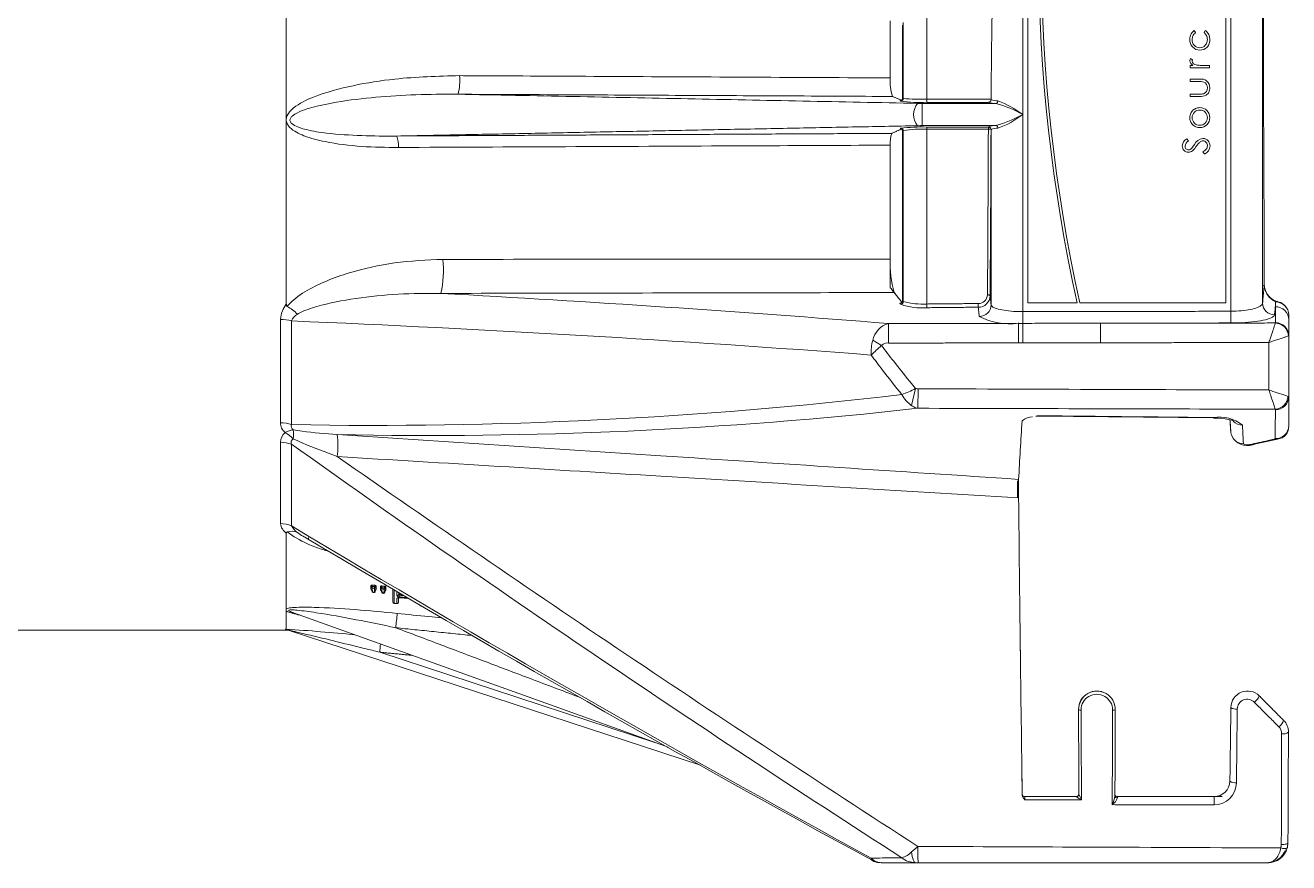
# Model space of a CAD drawing. Extents: x 8 to 113, y 2 to 87.
# Drawn here: x 26.107 to 30.887, y 33.388 to 36.555 of the extents above; entities that cross this region are included whole.
import ezdxf

# ---------------------------------------------------------------- set-up
doc = ezdxf.new("R2010")
doc.units = 0
doc.header["$MEASUREMENT"] = 0
doc.layers.add('OBJECT', color=7, linetype='CONTINUOUS')

msp = doc.modelspace()

# ---------------------------------------------------------------- linework, layer by layer
at = {"layer": 'OBJECT', "linetype": 'Continuous', "lineweight": 15}
for p, q in [((30.6679, 35.4735), (30.6679, 38.162)), ((29.8994, 38.1302), (29.8994, 35.5052)), ((30.6494, 35.5052), (30.6494, 38.1302)), ((30.7879, 38.1313), (30.7879, 35.5041)), ((29.8808, 36.8177), (29.8808, 36.2177)), ((27.0948, 36.2017), (27.0948, 36.7973)), ((29.5182, 36.7642), (29.5182, 36.2755)), ((29.3796, 36.3561), (29.3796, 36.5726)), ((29.4289, 36.2786), (29.4289, 36.5656)), ((29.4263, 36.2797), (29.4263, 36.5553)), ((30.5296, 36.5353), (30.5343, 36.5278)), ((30.5664, 36.5278), (30.5713, 36.5353)), ((30.515, 36.4291), (30.5228, 36.4242)), ((30.5138, 36.4035), (30.5246, 36.4035)), ((30.5138, 36.3945), (30.5138, 36.4035)), ((30.5869, 36.3945), (30.5138, 36.3945)), ((30.5623, 36.4035), (30.5869, 36.4035)), ((30.5869, 36.4035), (30.5869, 36.3945)), ((30.5138, 36.3512), (30.5494, 36.3512)), ((30.5138, 36.3422), (30.5138, 36.3512)), ((30.5477, 36.3422), (30.5138, 36.3422)), ((29.7608, 36.274), (29.7608, 36.3094)), ((30.5138, 36.2948), (30.5477, 36.2948)), ((30.5138, 36.2858), (30.5138, 36.2948)), ((30.5487, 36.2858), (30.5138, 36.2858)), ((29.7788, 36.2598), (29.4998, 36.2598)), ((29.5182, 36.2755), (29.7607, 36.2755)), ((29.5182, 36.2755), (29.5182, 36.2638)), ((29.7509, 36.2638), (29.5182, 36.2638)), ((27.0948, 35.4998), (27.0948, 36.1943)), ((29.8808, 36.2177), (29.8808, 35.4722)), ((29.4263, 35.5134), (29.4263, 36.1549)), ((29.4289, 35.5102), (29.4289, 36.156)), ((29.4998, 36.1756), (29.7788, 36.1756)), ((29.5182, 36.1705), (29.7505, 36.1705)), ((29.5182, 36.1705), (29.5182, 36.1625)), ((29.7505, 36.1625), (29.5182, 36.1625)), ((29.5182, 36.1625), (29.5182, 35.501)), ((29.7505, 36.1705), (29.7508, 36.1714)), ((29.7505, 36.1705), (29.7505, 36.1625)), ((29.7608, 36.1614), (29.7605, 36.1605)), ((29.7608, 35.4981), (29.7608, 36.1614)), ((29.7608, 36.1614), (29.7608, 36.1614)), ((29.3796, 35.6704), (29.3796, 36.1018)), ((30.5012, 36.1261), (30.5074, 36.1179)), ((30.5676, 36.0684), (30.5625, 36.0768)), ((30.7943, 35.7272), (30.7943, 35.7274)), ((30.7943, 35.5731), (30.7943, 35.7272)), ((29.3796, 35.6704), (29.3796, 35.5625)), ((29.8809, 35.4278), (29.8808, 35.4722)), ((29.8994, 35.5052), (30.0869, 35.5052)), ((30.0971, 35.5052), (30.6494, 35.5052)), ((30.668, 35.4292), (30.6679, 35.4735)), ((27.0723, 35.052), (27.0723, 35.4425)), ((27.1147, 35.4368), (27.1147, 35.0447)), ((29.3726, 35.4273), (29.3727, 35.3532)), ((29.864, 35.4279), (29.8641, 35.3539)), ((29.8809, 35.4278), (29.881, 35.3539)), ((30.1749, 35.4283), (30.175, 35.3543)), ((30.8868, 35.3809), (30.8868, 35.1498)), ((29.3467, 35.3438), (29.3131, 35.3636)), ((30.8118, 35.1758), (30.8118, 35.3554)), ((29.4751, 35.1814), (29.4601, 35.1165)), ((29.4845, 35.1803), (29.4842, 35.1065)), ((29.9306, 35.0757), (29.9406, 35.077)), ((29.9405, 35.0772), (30.6019, 35.0699)), ((30.6019, 35.0714), (30.6019, 35.07)), ((30.6019, 35.0696), (30.6085, 35.0696)), ((30.7509, 34.97), (30.844, 34.9901)), ((27.0723, 34.6704), (27.0723, 34.9779)), ((27.1147, 34.9703), (27.1147, 34.6614)), ((27.0948, 34.3485), (27.0948, 34.6347)), ((27.1785, 34.6173), (27.1785, 34.6127)), ((27.415, 34.4314), (27.415, 34.4365)), ((27.415, 34.4239), (27.415, 34.4314)), ((27.4196, 34.4268), (27.4196, 34.4193)), ((27.4293, 34.4371), (27.42, 34.4379)), ((27.42, 34.4379), (27.42, 34.4333)), ((27.4288, 34.4185), (27.4288, 34.426)), ((27.4293, 34.4325), (27.4293, 34.4371)), ((27.4343, 34.4348), (27.4343, 34.4306)), ((27.4343, 34.4306), (27.4343, 34.4231)), ((27.4516, 34.4281), (27.4516, 34.4332)), ((27.4516, 34.4207), (27.4516, 34.4281)), ((27.4519, 34.4188), (27.4517, 34.4194)), ((27.4561, 34.4235), (27.4561, 34.4161)), ((27.4658, 34.4339), (27.4566, 34.4347)), ((27.4566, 34.4347), (27.4566, 34.4301)), ((27.4653, 34.4153), (27.4653, 34.4227)), ((27.4658, 34.4293), (27.4658, 34.4339)), ((27.4708, 34.4315), (27.4708, 34.4273)), ((27.4708, 34.4273), (27.4708, 34.4199)), ((27.4977, 34.3735), (27.4977, 34.424)), ((27.5022, 34.4194), (27.5022, 34.3689)), ((27.4235, 34.4095), (27.4253, 34.4093)), ((27.46, 34.4063), (27.4616, 34.4061)), ((27.5023, 34.3686), (27.5134, 34.3676)), ((27.5134, 34.3976), (27.5134, 34.4118)), ((27.5134, 34.3679), (27.5134, 34.3877)), ((27.5189, 34.3899), (27.5189, 34.3726)), ((27.5234, 34.3901), (27.5401, 34.3886)), ((27.5239, 34.4042), (27.5239, 34.3996)), ((27.0948, 34.2712), (27.0948, 34.3398)), ((27.0948, 34.2678), (24.5205, 34.2678)), ((27.0948, 34.2678), (27.0948, 34.2695)), ((28.6622, 33.7564), (27.0984, 34.2683)), ((27.4481, 34.1839), (28.4932, 33.8418)), ((29.8784, 33.646), (29.8783, 33.6476)), ((30.6049, 33.6377), (30.6346, 33.6377))]:
    msp.add_line(p, q, dxfattribs=at)
at = {"layer": 'OBJECT', "linetype": 'Continuous', "lineweight": 15, "flags": 128}
for points in [[(29.7571, 35.5318), (29.7569, 35.5326), (29.7563, 35.5333), (29.7554, 35.534), (29.7541, 35.5346), (29.7526, 35.5351), (29.7509, 35.5354), (29.749, 35.5357), (29.7471, 35.5357)], [(30.8354, 35.5104), (30.8427, 35.5103), (30.8445, 35.5099)], [(30.6085, 35.0696), (30.6174, 35.0695), (30.6467, 35.0667), (30.666, 35.063), (30.6756, 35.0601), (30.6779, 35.0591), (30.6758, 35.0605), (30.6711, 35.0657)], [(30.6643, 35.0633), (30.6647, 35.057), (30.6674, 35.0172)], [(30.8314, 34.9898), (30.8393, 34.9889), (30.8441, 34.9895)], [(30.7386, 34.969), (30.7465, 34.9681), (30.7511, 34.9686)], [(30.7546, 34.9697), (30.7541, 34.9695), (30.7509, 34.9686)], [(27.42, 34.4333), (27.4191, 34.4333), (27.4181, 34.4332), (27.4173, 34.433), (27.4165, 34.4328), (27.4159, 34.4325), (27.4154, 34.4321), (27.4151, 34.4318), (27.415, 34.4314)], [(27.419, 34.4142), (27.4191, 34.4133), (27.4194, 34.4125), (27.4194, 34.4125)], [(27.4343, 34.4306), (27.4342, 34.4309), (27.4339, 34.4313), (27.4334, 34.4316), (27.4328, 34.4319), (27.432, 34.4322), (27.4312, 34.4324), (27.4302, 34.4325), (27.4293, 34.4325)], [(27.4307, 34.414), (27.4306, 34.4131), (27.4304, 34.4124)], [(27.4566, 34.4301), (27.4556, 34.43), (27.4547, 34.4299), (27.4538, 34.4297), (27.453, 34.4295), (27.4524, 34.4292), (27.452, 34.4289), (27.4517, 34.4285), (27.4516, 34.4281)], [(27.4708, 34.4273), (27.4707, 34.4277), (27.4704, 34.4281), (27.47, 34.4284), (27.4693, 34.4287), (27.4686, 34.4289), (27.4677, 34.4291), (27.4668, 34.4292), (27.4658, 34.4293)], [(27.4235, 34.4095), (27.4235, 34.4096), (27.4235, 34.4098)], [(27.4253, 34.4093), (27.4253, 34.4094), (27.4253, 34.4097)], [(27.4555, 34.4109), (27.4556, 34.4101), (27.4558, 34.4093)], [(27.46, 34.4063), (27.46, 34.4063), (27.46, 34.4066)], [(27.4616, 34.4061), (27.4615, 34.4062), (27.4615, 34.4065)], [(27.467, 34.4108), (27.4668, 34.4098), (27.4666, 34.4091)], [(27.5023, 34.3686), (27.5023, 34.3686), (27.5022, 34.3689)], [(27.5134, 34.3676), (27.5134, 34.3676), (27.5134, 34.3679)], [(27.5234, 34.3901), (27.5234, 34.3902), (27.5234, 34.3904)], [(27.5401, 34.3886), (27.5416, 34.3885), (27.5513, 34.3873)], [(27.1225, 34.3326), (28.0762, 33.9911), (28.5116, 33.8352), (28.5388, 33.8254)], [(27.6035, 34.3599), (27.6035, 34.3596), (27.6036, 34.3596)], [(29.8785, 33.6455), (29.8785, 33.6457), (29.8784, 33.6462), (29.8784, 33.6464), (29.8784, 33.6466), (29.8784, 33.6466)], [(29.8812, 33.641), (29.8803, 33.642), (29.8793, 33.6437), (29.8788, 33.6451), (29.8786, 33.646), (29.8785, 33.6464), (29.8785, 33.6466), (29.8785, 33.6468), (29.8785, 33.6468), (29.8785, 33.6463), (29.8786, 33.6449)], [(30.239, 33.6379), (30.238, 33.6378), (30.235, 33.6386)], [(30.239, 33.6377), (30.2371, 33.6379), (30.2361, 33.6382)], [(30.8839, 33.4627), (30.8835, 33.4615), (30.8821, 33.4603), (30.8798, 33.4592), (30.8767, 33.4582), (30.8728, 33.4574), (30.8685, 33.4568), (30.8637, 33.4565), (30.8588, 33.4564)], [(29.4751, 33.3877), (29.4728, 33.3884), (29.4705, 33.3905), (29.4683, 33.3939), (29.4663, 33.3987), (29.4644, 33.4046), (29.4627, 33.4116), (29.4613, 33.4195), (29.4601, 33.4283)]]:
    msp.add_lwpolyline(points, dxfattribs=at)
at = {"layer": 'OBJECT', "linetype": 'Continuous', "lineweight": 15}
for centre, radius, start, end in [((35.9416, 36.8177), 6, 167.36437, 192.63563), ((35.9416, 36.8177), 5.99, 167.34293, 192.65707), ((198.131, 36.8177), 167.3402, 179.626598, 180.373402), ((115.924, 35.2648), 86.1695, 179.003346, 179.305434), ((30.5493, 36.5032), 0.039, 356.9556, 55.5553), ((30.5516, 36.5), 0.0391, 177.3865, 269.0264), ((30.5508, 36.4993), 0.0294, 176.322, 268.6623), ((30.5494, 36.4997), 0.0298, 271.4308, 2.9014), ((30.5503, 36.4988), 0.0379, 270.9571, 3.4014), ((30.5332, 36.4223), 0.0207, 182.6778, 245.383), ((30.5387, 36.4225), 0.0175, 189.4991, 265.1245), ((27.5337, 36.3471), 0.2174, 345.989, 4.6541), ((29.5432, 36.3403), 0.1643, 174.4898, 199.2441), ((30.556, 36.3197), 0.0322, 357.9847, 101.859), ((30.5572, 36.3203), 0.022, 355.6337, 67.8996), ((29.4161, 36.2798), 0.0102, 269.6131, 359.5023), ((29.4188, 36.2785), 0.01, 270.6008, 0.9257), ((29.4978, 36.9631), 0.6879, 264.2449, 271.6953), ((30.5575, 36.3167), 0.0218, 289.6086, 4.9933), ((29.4918, 36.7653), 0.5021, 261.6527, 273.0088), ((29.5348, 36.2169), 0.0671, 139.9994, 218.1301), ((29.7502, 36.2746), 0.0108, 273.7075, 347.3714), ((29.7768, 36.345), 0.0852, 252.3252, 271.3753), ((30.3294, 36.2738), 0.5687, 179.8319, 180.1589), ((29.7388, 36.2743), 0.0221, 354.5672, 359.2591), ((29.7834, 36.331), 0.0613, 248.3795, 273.0516), ((29.7772, 36.2692), 0.00948, 279.8078, 3.8709), ((29.6669, 35.8438), 0.4308, 60.2196, 74.9365), ((29.6314, 35.8778), 0.4216, 53.7235, 68.3869), ((30.5503, 36.2059), 0.0288, 89.479, 180.0061), ((30.5511, 36.2066), 0.0371, 358.9481, 90.8083), ((30.5508, 36.2064), 0.0284, 358.9966, 90.4838), ((29.6353, 36.6682), 0.513, 286.2473, 298.5966), ((29.6657, 36.4956), 0.3514, 290.1384, 307.7512), ((30.5503, 36.2059), 0.0288, 179.9715, 270.5434), ((30.551, 36.2053), 0.0372, 269.3211, 1.0439), ((30.5508, 36.2054), 0.0283, 269.498, 1.0216), ((27.4043, 36.1), 0.1145, 356.6054, 18.5543), ((29.4866, 36.1118), 0.1075, 161.2185, 185.3076), ((29.4166, 36.155), 0.00973, 359.5884, 90.1283), ((29.503, 35.4498), 0.7208, 88.7901, 96.6946), ((29.4188, 36.1557), 0.01, 1.6989, 89.4289), ((29.5012, 35.7801), 0.3828, 87.4543, 100.8895), ((-130.9664, 36.7327), 160.718, 359.573299, 359.796759), ((29.7505, 36.1605), 0.01, 0.0962, 89.9736), ((29.7528, 36.1481), 0.0146, 58.1761, 99.0253), ((29.7753, 36.1043), 0.0715, 87.1504, 109.9935), ((29.7508, 36.1614), 0.01, 0.1031, 90.001), ((-131.9469, 36.7324), 161.7085, 359.574608, 359.797382), ((29.7834, 36.1045), 0.0613, 86.9484, 111.6205), ((29.7772, 36.1663), 0.00948, 356.1291, 80.1922), ((30.5161, 36.0979), 0.0319, 117.8669, 177.2744), ((30.5079, 36.0984), 0.0237, 177.6123, 269.2784), ((30.5079, 36.0971), 0.0133, 174.2816, 267.3323), ((30.5191, 36.0963), 0.0246, 118.3518, 175.0856), ((30.5067, 36.1008), 0.017, 271.837, 322.2132), ((30.5668, 36.0873), 0.0402, 96.3669, 155.8906), ((30.5611, 36.1002), 0.0182, 355.4163, 86.3053), ((30.5616, 36.0995), 0.0278, 358.5049, 88.401), ((30.5558, 36.0999), 0.0337, 290.5251, 358.0646), ((27.2846, 35.6281), 0.4046, 347.5869, 5.9313), ((29.7467, 35.6486), 0.3677, 176.5967, 196.467), ((30.8379, 35.5732), 0.0436, 180.1917, 192.517), ((30.8693, 35.5775), 0.0752, 190.529, 243.1697), ((30.8629, 35.5761), 0.0684, 190.7582, 254.4162), ((24.0263, -31.4753), 67.1159, 85.431088, 86.879529), ((29.4162, 35.5138), 0.0101, 268.9383, 358.119), ((29.713, 35.5369), 0.0341, 268.7696, 358.1029), ((29.7129, 35.5331), 0.0443, 269.3937, 358.2931), ((27.1028, 35.4985), 0.00803, 170.7217, 233.1681), ((27.0046, 35.3287), 0.1881, 45.3839, 60.2533), ((29.4188, 35.5099), 0.0101, 271.6787, 1.5902), ((29.4978, 35.7201), 0.2339, 250.3252, 275.0224), ((29.502, 35.782), 0.2815, 254.9321, 273.2913), ((28.3131, 35.4857), 1.2052, 0.0644, 0.7269), ((28.5491, 35.4874), 1.1633, 0.0707, 0.7564), ((29.716, 35.4984), 0.0449, 270.1119, 359.4005), ((30.8327, 35.5047), 0.0448, 180.7132, 270.6468), ((30.8345, 35.5078), 0.0027, 15.7609, 72.4868), ((30.8373, 35.441), 0.0496, 0.5057, 91.1416), ((30.8373, 35.459), 0.0496, 0.4963, 90.1472), ((30.8366, 35.4618), 0.0488, 20.4348, 80.7092), ((27.073, 35.2879), 0.1546, 74.357, 90.2654), ((27.1604, 35.4202), 0.0486, 119.0997, 160.0506), ((24.5305, -27.3483), 62.8382, 85.640535, 87.643019), ((29.3954, 35.3465), 0.084, 105.7454, 168.2593), ((29.8338, 35.6934), 0.2672, 243.8543, 276.4772), ((30.8344, 35.378), 0.0512, 2.2472, 87.8584), ((30.8373, 35.3805), 0.0496, 0.4994, 90.6), ((29.4968, 35.3153), 0.1899, 165.2742, 182.1632), ((30.2426, 34.3097), 1.3682, 130.9021, 133.1379), ((29.3674, 35.3269), 0.0268, 78.7047, 140.7467), ((29.2622, 35.5886), 0.4596, 290.5072, 297.5976), ((27.4283, 52.1972), 17.1554, 268.95268, 276.67761), ((29.5361, 35.2209), 0.1292, 209.0397, 233.9596), ((30.8322, 35.1553), 0.0523, 273.977, 355.822), ((30.8376, 35.1507), 0.0492, 268.8614, 359.0372), ((27.6308, 51.7299), 16.7264, 268.82411, 276.36181), ((27.0728, 34.9291), 0.123, 70.0878, 90.245), ((27.1284, 35.0385), 0.015, 155.5299, 240.5635), ((44.3609, 34.0905), 14.515, 176.17227, 177.04887), ((29.919, 35.01), 0.0641, 91.0468, 129.4584), ((30.6249, 34.9347), 0.1386, 51.2912, 99.5315), ((30.712, 35.0932), 0.0504, 224.9289, 269.5127), ((30.8376, 35.0414), 0.0493, 267.4425, 359.006), ((30.8378, 35.0382), 0.049, 277.4921, 2.7202), ((27.1212, 34.9767), 0.0489, 129.2282, 178.5994), ((27.1336, 34.9403), 0.086, 98.4168, 120.2375), ((27.0196, 34.89), 0.1433, 44.9356, 60.434), ((27.1287, 34.9775), 0.0157, 119.3261, 207.1798), ((26.999, 35.0083), 0.1232, 352.0197, 7.9803), ((26.9146, 34.9655), 0.3753, 353.6435, 6.3565), ((30.7163, 35.0212), 0.049, 184.7399, 269.1867), ((30.7303, 35.0311), 0.0656, 205.2901, 288.3109), ((30.8309, 34.9952), 0.00537, 275.1831, 326.3282), ((27.0728, 34.8594), 0.1185, 69.2903, 90.2341), ((61.6068, 83.3969), 59.4545, 234.539403, 237.226734), ((30.7308, 34.9976), 0.0296, 239.0413, 285.2562), ((69.4829, 95.4058), 73.7462, 235.098329, 237.153981), ((32.1566, 34.8028), 2.2918, 179.1236, 180.8764), ((374.0034, 38.35), 344.157, 180.596395, 180.783695), ((27.0726, 34.5667), 0.1036, 66.0299, 90.1624), ((60.0176, 89.5381), 63.9848, 239.053972, 241.316724), ((27.1714, 34.6906), 0.0637, 207.2646, 237.0887), ((27.0989, 34.6351), 0.00405, 103.1534, 185.4508), ((27.1144, 34.5802), 0.0611, 68.5841, 105.6401), ((27.3574, 34.9911), 0.4373, 233.6113, 256.3062), ((59.514, 88.947), 63.23, 239.232591, 241.464375), ((27.4198, 34.4316), 0.00477, 182.1089, 266.9939), ((27.42, 34.4239), 0.005, 180, 202.4007), ((27.4198, 34.4241), 0.00478, 182.0236, 266.9005), ((27.4195, 34.4238), 0.00447, 203.3281, 270.4727), ((27.5056, 34.4238), 0.0861, 173.6224, 177.9816), ((27.5148, 34.4229), 0.0861, 173.6224, 177.9816), ((27.4294, 34.4308), 0.00486, 262.6149, 357.3176), ((27.4294, 34.4233), 0.00486, 262.6843, 357.4245), ((27.4296, 34.4231), 0.0047, 260.068, 336.5256), ((27.4293, 34.4231), 0.005, 338.3211, 0), ((27.4563, 34.4283), 0.00477, 182.109, 266.9939), ((27.4566, 34.4207), 0.005, 180, 202.025), ((27.4563, 34.4209), 0.00478, 182.0238, 266.9006), ((27.4561, 34.4206), 0.00448, 202.9669, 270.4043), ((27.5421, 34.4205), 0.0861, 173.6224, 177.9816), ((27.5513, 34.4197), 0.0861, 173.6224, 177.9816), ((27.4659, 34.4275), 0.00486, 262.6149, 357.3175), ((27.4659, 34.4201), 0.00486, 262.6841, 357.4242), ((27.4661, 34.4199), 0.00468, 259.8423, 335.1549), ((27.4658, 34.4199), 0.005, 336.8791, 0), ((27.424, 34.4145), 0.005, 202.8548, 264.9262), ((27.4235, 34.4144), 0.00454, 204.1628, 269.8156), ((27.4257, 34.4143), 0.005, 264.9262, 337.8454), ((27.4261, 34.4143), 0.00471, 260.2041, 336.169), ((27.4604, 34.4112), 0.005, 202.4726, 264.9262), ((27.46, 34.4112), 0.00455, 203.7957, 269.7484), ((27.4623, 34.4111), 0.00469, 259.9841, 334.7699), ((27.462, 34.4111), 0.005, 264.9262, 336.3777), ((27.5027, 34.3735), 0.005, 180, 264.9192), ((27.5026, 34.3737), 0.00483, 181.5434, 266.3638), ((27.514, 34.4024), 0.00487, 262.8077, 357.6132), ((27.5139, 34.3929), 0.00516, 264.3943, 319.1917), ((27.5139, 34.3726), 0.005, 264.9192, 0), ((27.514, 34.3727), 0.00489, 263.0839, 358.0278), ((27.5214, 34.3777), 0.0125, 80.7936, 107.9368), ((27.6073, 34.3903), 0.0839, 173.5804, 178.0832), ((27.5271, 34.2243), 0.1652, 81.4378, 85.5036), ((27.5514, 34.3878), 0.000383, 260.0644, 334.6919), ((27.1702, 34.5012), 0.1781, 244.9637, 261.8918), ((32.0713, 33.8198), 4.5853, 173.6029, 174.284), ((27.604, 34.3645), 0.005, 236.6474, 264.9192), ((27.6031, 34.3632), 0.00338, 237.1749, 277.3953), ((26.6223, 26.9959), 7.2906, 84.23906, 86.28362), ((36.8226, 33.2744), 9.4186, 174.26458, 174.45867), ((30.1612, 33.9677), 0.0695, 359.8117, 180.1883), ((30.1612, 33.9676), 0.0692, 359.8594, 180.1406), ((30.7308, 33.9744), 0.0628, 44.908, 179.1529), ((30.1608, 33.9655), 0.0595, 359.7425, 180.195), ((30.7299, 33.9683), 0.0377, 44.6855, 179.3047), ((30.7257, 34.0382), 0.0533, 305.6104, 338.5694), ((30.099, 33.9777), 0.0127, 234.6356, 280.697), ((30.223, 33.9783), 0.0134, 258.6345, 305.1896), ((30.6869, 33.997), 0.0287, 229.0177, 280.6533), ((30.8197, 33.9437), 0.0511, 305.2046, 339.6801), ((30.8225, 33.8755), 0.0376, 359.849, 44.8471), ((30.8234, 33.8819), 0.0624, 359.8423, 44.9021), ((30.8665, 33.9046), 0.0299, 257.5745, 310.1048), ((30.6048, 33.6973), 0.0596, 269.948, 359.4066), ((30.6835, 33.7189), 0.0293, 229.383, 280.7875), ((30.6047, 33.691), 0.0843, 269.8593, 359.3984), ((29.9075, 33.6488), 0.0295, 191.8422, 231.4283), ((29.8877, 33.6461), 0.00826, 218.1514, 275.2177), ((29.7729, 33.6253), 0.1162, 0.2074, 6.1364), ((30.083, 33.6475), 0.01, 269.7733, 319.3911), ((30.123, 33.682), 0.0599, 227.9811, 250.2903), ((30.0839, 33.645), 0.00721, 262.2004, 314.877), ((30.0837, 33.6474), 0.00919, 305.2197, 353.7156), ((30.0833, 33.6473), 0.00963, 319.5098, 0.1428), ((30.242, 33.7025), 0.159, 200.3254, 208.9271), ((30.0864, 33.6662), 0.1453, 336.0507, 349.8767), ((30.1814, 33.6582), 0.0634, 306.506, 336.2591), ((30.2389, 33.6475), 0.00979, 194.5683, 270.2037), ((30.2384, 33.6417), 0.00907, 186.4066, 276.7174), ((31.2218, 33.6158), 0.6174, 177.9612, 180.8366), ((29.3975, 33.4916), 0.089, 286.7332, 314.6432), ((33.7174, 33.4357), 4.2332, 179.8154, 180.6492), ((30.8066, 33.4585), 0.0708, 268.5855, 342.2312), ((30.8081, 33.4637), 0.076, 269.9202, 344.7471), ((30.8692, 33.4685), 0.0276, 243.9164, 296.0836), ((29.3479, 33.4445), 0.0568, 223.8954, 268.7282), ((29.3391, 33.4354), 0.0477, 230.8541, 278.828), ((29.3471, 33.446), 0.0583, 234.3968, 268.1238), ((29.4771, 33.4751), 0.0874, 231.8924, 268.648)]:
    msp.add_arc(centre, radius, start, end, dxfattribs=at)
for centre, major_axis, ratio, start_param, end_param in [((29.7048, 36.8177), (0, 3.25), 0.017455, 4.544757, 4.555335), ((27.4177, 36.8018), (-0.166, 2.5862), 0.14876, 2.728102, 2.737512), ((27.443, 36.8315), (0.1484, 2.5878), 0.133606, 3.514187, 3.523579), ((27.454, 36.8021), (-0.1629, 2.5897), 0.145921, 2.728764, 2.738158), ((27.4806, 36.8325), (0.1597, 2.5913), 0.143081, 3.514372, 3.523761)]:
    msp.add_ellipse(centre, major_axis=major_axis, ratio=ratio, start_param=start_param, end_param=end_param, dxfattribs=at)
for points, knots in [([(30.5125, 36.5018), (30.5134, 36.5094), (30.5148, 36.5229), (30.5251, 36.5315), (30.5296, 36.5353)], [0, 0, 0, 0, 0.560655, 1, 1, 1, 1]), ([(30.5343, 36.5278), (30.5301, 36.5236), (30.5227, 36.5162), (30.5219, 36.5058), (30.5215, 36.5012)], [0, 0, 0, 0, 0.558451, 1, 1, 1, 1]), ([(30.5792, 36.5012), (30.5785, 36.507), (30.5772, 36.5175), (30.5697, 36.5246), (30.5664, 36.5278)], [0, 0, 0, 0, 0.558788, 1, 1, 1, 1]), ([(30.5125, 36.4213), (30.5127, 36.4229), (30.513, 36.4256), (30.5144, 36.4281), (30.515, 36.4291)], [0, 0, 0, 0, 0.559243, 1, 1, 1, 1]), ([(30.5228, 36.4242), (30.5224, 36.4234), (30.5217, 36.4219), (30.5216, 36.4203), (30.5215, 36.4196)], [0, 0, 0, 0, 0.560396, 1, 1, 1, 1]), ([(30.5372, 36.4051), (30.5419, 36.4045), (30.5502, 36.4034), (30.5586, 36.4035), (30.5623, 36.4035)], [0, 0, 0, 0, 0.559636, 1, 1, 1, 1]), ([(27.0948, 36.2017), (27.0951, 36.2035), (27.0962, 36.2106), (27.104, 36.2258), (27.1356, 36.2563), (27.2184, 36.2953), (27.348, 36.3297), (27.5332, 36.3589), (27.6685, 36.3625), (27.7504, 36.3647)], [0, 0, 0, 0, 0.007819, 0.03163, 0.073292, 0.197599, 0.421347, 0.649808, 1, 1, 1, 1]), ([(27.7504, 36.3647), (27.7902, 36.3645), (27.9892, 36.3634), (28.5323, 36.3606), (29.0356, 36.3579), (29.3796, 36.3561)], [0, 0, 0, 0, 0.073309, 0.366544, 1, 1, 1, 1]), ([(30.5655, 36.3407), (30.5622, 36.3413), (30.5563, 36.3423), (30.5503, 36.3422), (30.5477, 36.3422)], [0, 0, 0, 0, 0.559371, 1, 1, 1, 1]), ([(27.7446, 36.2944), (27.7446, 36.2944), (27.717, 36.2948), (27.6383, 36.2946), (27.5097, 36.2899), (27.3587, 36.2769), (27.2338, 36.2569), (27.1523, 36.2338), (27.1195, 36.2151), (27.1105, 36.205), (27.1085, 36.1987), (27.1085, 36.1944), (27.1098, 36.1903), (27.1136, 36.1847), (27.1245, 36.176), (27.1445, 36.1676), (27.1867, 36.1557), (27.2657, 36.1439), (27.3801, 36.1367), (27.4686, 36.1359), (27.5129, 36.1364), (27.5129, 36.1364)], [0, 0, 0, 0, 0.000002, 0.077151, 0.219481, 0.359541, 0.500379, 0.573923, 0.596105, 0.607053, 0.611637, 0.614578, 0.61929, 0.623227, 0.633062, 0.656654, 0.682044, 0.753518, 0.876438, 0.999998, 1, 1, 1, 1]), ([(30.5477, 36.2948), (30.5509, 36.2948), (30.5567, 36.2947), (30.5623, 36.2958), (30.5648, 36.2962)], [0, 0, 0, 0, 0.560377, 1, 1, 1, 1]), ([(30.5882, 36.3186), (30.5877, 36.313), (30.5868, 36.3019), (30.5722, 36.2864), (30.5576, 36.286), (30.5487, 36.2858)], [0, 0, 0, 0, 0.28097, 0.559785, 1, 1, 1, 1]), ([(30.5125, 36.206), (30.5131, 36.2119), (30.5142, 36.2225), (30.5214, 36.2303), (30.5246, 36.2337)], [0, 0, 0, 0, 0.559182, 1, 1, 1, 1]), ([(30.5246, 36.2337), (30.5289, 36.237), (30.5367, 36.2427), (30.5463, 36.2434), (30.5505, 36.2437)], [0, 0, 0, 0, 0.559216, 1, 1, 1, 1]), ([(27.5186, 36.0932), (27.4723, 36.0936), (27.3796, 36.0945), (27.2597, 36.1093), (27.1771, 36.1298), (27.1328, 36.1496), (27.1113, 36.1642), (27.0987, 36.1801), (27.0954, 36.1895), (27.0948, 36.1943), (27.0948, 36.1943)], [0, 0, 0, 0, 0.307452, 0.614313, 0.797966, 0.866182, 0.934529, 0.967169, 0.999915, 1, 1, 1, 1]), ([(30.5246, 36.1781), (30.5207, 36.1826), (30.5137, 36.1907), (30.5129, 36.2013), (30.5125, 36.206)], [0, 0, 0, 0, 0.55888, 1, 1, 1, 1]), ([(30.5505, 36.1681), (30.5452, 36.1686), (30.5355, 36.1696), (30.528, 36.1755), (30.5246, 36.1781)], [0, 0, 0, 0, 0.559285, 1, 1, 1, 1]), ([(29.3796, 36.1018), (29.3398, 36.1016), (29.1408, 36.1007), (28.5205, 36.0978), (27.94, 36.0951), (27.5186, 36.0932)], [0, 0, 0, 0, 0.064153, 0.320763, 1, 1, 1, 1]), ([(30.5202, 36.0903), (30.5221, 36.0928), (30.5255, 36.0972), (30.5287, 36.1018), (30.5301, 36.1038)], [0, 0, 0, 0, 0.559906, 1, 1, 1, 1]), ([(30.5365, 36.0967), (30.5342, 36.0935), (30.5301, 36.0877), (30.5251, 36.0826), (30.5229, 36.0804)], [0, 0, 0, 0, 0.560413, 1, 1, 1, 1]), ([(30.5524, 36.1148), (30.5491, 36.1117), (30.5432, 36.1062), (30.5385, 36.0996), (30.5365, 36.0967)], [0, 0, 0, 0, 0.559496, 1, 1, 1, 1]), ([(30.5622, 36.1184), (30.5602, 36.1181), (30.5567, 36.1177), (30.5537, 36.1157), (30.5524, 36.1148)], [0, 0, 0, 0, 0.55899, 1, 1, 1, 1]), ([(30.5625, 36.0768), (30.5671, 36.0798), (30.5735, 36.0839), (30.5785, 36.0924), (30.579, 36.0967), (30.5792, 36.0988)], [0, 0, 0, 0, 0.559321, 0.779782, 1, 1, 1, 1]), ([(30.5229, 36.0804), (30.5203, 36.0786), (30.5156, 36.0755), (30.5101, 36.075), (30.5077, 36.0748)], [0, 0, 0, 0, 0.55984, 1, 1, 1, 1]), ([(27.0979, 35.492), (27.1013, 35.4959), (27.1219, 35.5196), (27.1726, 35.5541), (27.2493, 35.5908), (27.3589, 35.6287), (27.5049, 35.6616), (27.6258, 35.6671), (27.6871, 35.6699)], [0, 0, 0, 0, 0.026733, 0.163464, 0.30036, 0.439614, 0.716241, 1, 1, 1, 1]), ([(27.6871, 35.6699), (28.0934, 35.67), (28.6575, 35.6702), (29.2218, 35.6704), (29.3796, 35.6704)], [0, 0, 0, 0, 0.720208, 1, 1, 1, 1]), ([(27.6798, 35.5411), (27.6256, 35.541), (27.5168, 35.5407), (27.359, 35.5244), (27.2344, 35.5005), (27.1622, 35.4765), (27.1398, 35.4643), (27.1367, 35.4626)], [0, 0, 0, 0, 0.285494, 0.573218, 0.850046, 0.979351, 1, 1, 1, 1]), ([(29.3941, 35.5444), (29.229, 35.5441), (28.6575, 35.543), (28.0861, 35.5419), (27.6798, 35.5411)], [0, 0, 0, 0, 0.28882, 1, 1, 1, 1]), ([(29.7571, 35.5318), (29.7577, 35.5265), (29.7589, 35.5153), (29.7602, 35.504), (29.7608, 35.4979)], [0, 0, 0, 0, 0.466201, 1, 1, 1, 1]), ([(27.0723, 35.4425), (27.0739, 35.4535), (27.0768, 35.4738), (27.0892, 35.4916), (27.0948, 35.4998)], [0, 0, 0, 0, 0.540588, 1, 1, 1, 1]), ([(29.7161, 35.4535), (29.7156, 35.4582), (29.7144, 35.47), (29.7131, 35.4818), (29.7124, 35.4889)], [0, 0, 0, 0, 0.397339, 1, 1, 1, 1]), ([(29.7608, 35.4981), (29.7622, 35.4951), (29.7649, 35.4892), (29.7861, 35.4814), (29.817, 35.4756), (29.8507, 35.4726), (29.8725, 35.4723), (29.8808, 35.4722)], [0, 0, 0, 0, 0.220931, 0.438644, 0.655264, 0.868698, 1, 1, 1, 1]), ([(30.6679, 35.4735), (30.6812, 35.4739), (30.708, 35.4746), (30.7435, 35.4798), (30.7707, 35.4876), (30.7853, 35.4962), (30.7872, 35.5019), (30.7879, 35.5041)], [0, 0, 0, 0, 0.211049, 0.42271, 0.636943, 0.855641, 1, 1, 1, 1]), ([(30.8367, 35.43), (30.8367, 35.4362), (30.8365, 35.4564), (30.8364, 35.4765), (30.8363, 35.4906)], [0, 0, 0, 0, 0.304153, 1, 1, 1, 1]), ([(29.8809, 35.4278), (29.9109, 35.4279), (30.0089, 35.428), (30.1069, 35.4282), (30.1749, 35.4283)], [0, 0, 0, 0, 0.306144, 1, 1, 1, 1]), ([(30.668, 35.4292), (30.638, 35.4292), (30.488, 35.4289), (30.3236, 35.4286), (30.1893, 35.4283), (30.1749, 35.4283)], [0, 0, 0, 0, 0.182514, 0.912568, 1, 1, 1, 1]), ([(30.8332, 35.4599), (30.8322, 35.4576), (30.8296, 35.4519), (30.8093, 35.4433), (30.7719, 35.4356), (30.723, 35.4303), (30.6863, 35.4296), (30.668, 35.4292)], [0, 0, 0, 0, 0.143255, 0.360825, 0.57497, 0.787529, 1, 1, 1, 1]), ([(30.8118, 35.3554), (30.8119, 35.3555), (30.8138, 35.3614), (30.8176, 35.3729), (30.8241, 35.3924), (30.8299, 35.4098), (30.8344, 35.4235), (30.8357, 35.4272), (30.8363, 35.4292)], [0, 0, 0, 0, 0.003286, 0.174948, 0.338597, 0.609018, 0.796042, 1, 1, 1, 1]), ([(30.8868, 35.4414), (30.8868, 35.4343), (30.8868, 35.4142), (30.8868, 35.394), (30.8868, 35.3809)], [0, 0, 0, 0, 0.351744, 1, 1, 1, 1]), ([(30.8856, 35.38), (30.8836, 35.3794), (30.8799, 35.3781), (30.8662, 35.3736), (30.8488, 35.3678), (30.8293, 35.3613), (30.8179, 35.3574), (30.812, 35.3555), (30.8118, 35.3554)], [0, 0, 0, 0, 0.203958, 0.390982, 0.661403, 0.825052, 0.996714, 1, 1, 1, 1]), ([(29.3467, 35.3438), (29.3619, 35.3239), (29.4037, 35.269), (29.4473, 35.2155), (29.4751, 35.1814)], [0, 0, 0, 0, 0.363151, 1, 1, 1, 1]), ([(30.175, 35.3543), (30.095, 35.3542), (29.997, 35.3541), (29.899, 35.3539), (29.881, 35.3539)], [0, 0, 0, 0, 0.816359, 1, 1, 1, 1]), ([(29.4232, 35.1582), (29.3986, 35.189), (29.3592, 35.2385), (29.3213, 35.2891), (29.307, 35.3081)], [0, 0, 0, 0, 0.623159, 1, 1, 1, 1]), ([(29.4751, 35.1814), (29.4772, 35.181), (29.4803, 35.1804), (29.4835, 35.1804), (29.4845, 35.1803)], [0, 0, 0, 0, 0.678854, 1, 1, 1, 1]), ([(29.4845, 35.1803), (29.7188, 35.1795), (30.1612, 35.178), (30.6037, 35.1765), (30.8118, 35.1758)], [0, 0, 0, 0, 0.529531, 1, 1, 1, 1]), ([(30.8359, 35.1031), (30.835, 35.1057), (30.8332, 35.1111), (30.8273, 35.1291), (30.8197, 35.1518), (30.8141, 35.1688), (30.8119, 35.1756), (30.8118, 35.1758)], [0, 0, 0, 0, 0.223438, 0.473077, 0.787207, 0.996541, 1, 1, 1, 1]), ([(30.8118, 35.1758), (30.812, 35.1757), (30.8188, 35.1734), (30.8357, 35.1678), (30.8585, 35.1602), (30.8765, 35.1541), (30.8819, 35.1523), (30.8844, 35.1515)], [0, 0, 0, 0, 0.003459, 0.212793, 0.526923, 0.776562, 1, 1, 1, 1]), ([(29.4842, 35.1065), (29.4817, 35.1071), (29.4734, 35.1088), (29.4655, 35.1133), (29.4601, 35.1165)], [0, 0, 0, 0, 0.311848, 1, 1, 1, 1]), ([(30.8359, 35.1031), (30.8029, 35.1032), (30.5699, 35.1037), (30.1193, 35.1049), (29.7018, 35.106), (29.4842, 35.1065)], [0, 0, 0, 0, 0.07326, 0.517167, 1, 1, 1, 1]), ([(30.8354, 34.9922), (30.8355, 35.0006), (30.8359, 35.037), (30.8363, 35.0734), (30.8367, 35.1015)], [0, 0, 0, 0, 0.230946, 1, 1, 1, 1]), ([(27.0903, 35.0146), (27.0851, 35.0201), (27.0744, 35.0313), (27.073, 35.045), (27.0723, 35.052)], [0, 0, 0, 0, 0.489201, 1, 1, 1, 1]), ([(29.9305, 35.0765), (29.9338, 35.0771), (29.9372, 35.0778), (29.9408, 35.0784), (29.9408, 35.0784)], [0, 0, 0, 0, 0.97874, 1, 1, 1, 1]), ([(29.9408, 35.0784), (29.9537, 35.0783), (30.0999, 35.0767), (30.3203, 35.0744), (30.5278, 35.0722), (30.6019, 35.0714)], [0, 0, 0, 0, 0.058482, 0.663526, 1, 1, 1, 1]), ([(30.7116, 35.0429), (30.712, 35.0347), (30.7134, 35.0111), (30.7147, 34.9876), (30.7156, 34.9722)], [0, 0, 0, 0, 0.347831, 1, 1, 1, 1]), ([(27.121, 35.0254), (27.1323, 35.0236), (27.1864, 35.015), (27.2429, 35.0106), (27.2876, 35.0071)], [0, 0, 0, 0, 0.208057, 1, 1, 1, 1]), ([(27.2876, 34.924), (27.2429, 34.9403), (27.1864, 34.961), (27.1323, 34.986), (27.121, 34.9912)], [0, 0, 0, 0, 0.791943, 1, 1, 1, 1]), ([(27.2876, 35.0071), (27.6956, 34.9805), (28.5548, 34.9244), (29.4139, 34.8676), (29.8651, 34.8378)], [0, 0, 0, 0, 0.474885, 1, 1, 1, 1]), ([(30.7386, 34.969), (30.7619, 34.9742), (30.7928, 34.981), (30.8238, 34.9881), (30.8314, 34.9898)], [0, 0, 0, 0, 0.752711, 1, 1, 1, 1]), ([(29.8651, 34.7677), (29.4139, 34.795), (28.5548, 34.847), (27.6956, 34.8992), (27.2876, 34.924)], [0, 0, 0, 0, 0.525115, 1, 1, 1, 1]), ([(27.0948, 34.6347), (27.0892, 34.6397), (27.0768, 34.6505), (27.0739, 34.6634), (27.0723, 34.6704)], [0, 0, 0, 0, 0.459412, 1, 1, 1, 1]), ([(27.1367, 34.6371), (27.1437, 34.632), (27.1511, 34.6265), (27.1598, 34.6218), (27.1603, 34.6215)], [0, 0, 0, 0, 0.934642, 1, 1, 1, 1]), ([(27.415, 34.4365), (27.4151, 34.4367), (27.4152, 34.4371), (27.4161, 34.4376), (27.4173, 34.4379), (27.4187, 34.438), (27.4197, 34.438), (27.42, 34.4379)], [0, 0, 0, 0, 0.21351, 0.427004, 0.64094, 0.855787, 1, 1, 1, 1]), ([(27.4196, 34.4193), (27.4201, 34.418), (27.4214, 34.4148), (27.4227, 34.4117), (27.4235, 34.4098)], [0, 0, 0, 0, 0.404822, 1, 1, 1, 1]), ([(27.42, 34.4333), (27.4217, 34.4332), (27.4248, 34.4329), (27.4279, 34.4326), (27.4293, 34.4325)], [0, 0, 0, 0, 0.551966, 1, 1, 1, 1]), ([(27.4253, 34.4097), (27.4257, 34.4109), (27.4269, 34.4138), (27.4281, 34.4167), (27.4288, 34.4185)], [0, 0, 0, 0, 0.406354, 1, 1, 1, 1]), ([(27.4293, 34.4371), (27.4298, 34.4371), (27.431, 34.4369), (27.4325, 34.4364), (27.4336, 34.4358), (27.4342, 34.4353), (27.4342, 34.4349), (27.4343, 34.4348)], [0, 0, 0, 0, 0.215938, 0.431892, 0.647382, 0.8619, 1, 1, 1, 1]), ([(27.4516, 34.4332), (27.4516, 34.4334), (27.4517, 34.4338), (27.4526, 34.4343), (27.4539, 34.4347), (27.4553, 34.4348), (27.4562, 34.4347), (27.4566, 34.4347)], [0, 0, 0, 0, 0.21351, 0.427004, 0.640939, 0.855787, 1, 1, 1, 1]), ([(27.4561, 34.4161), (27.4566, 34.4148), (27.4579, 34.4116), (27.4592, 34.4085), (27.46, 34.4066)], [0, 0, 0, 0, 0.405147, 1, 1, 1, 1]), ([(27.4566, 34.4301), (27.4583, 34.4299), (27.4613, 34.4297), (27.4644, 34.4294), (27.4658, 34.4293)], [0, 0, 0, 0, 0.551966, 1, 1, 1, 1]), ([(27.4615, 34.4065), (27.462, 34.4076), (27.4633, 34.4105), (27.4646, 34.4135), (27.4653, 34.4153)], [0, 0, 0, 0, 0.4053, 1, 1, 1, 1]), ([(27.4658, 34.4339), (27.4664, 34.4338), (27.4675, 34.4337), (27.469, 34.4332), (27.4701, 34.4326), (27.4707, 34.432), (27.4708, 34.4316), (27.4708, 34.4315)], [0, 0, 0, 0, 0.215938, 0.431892, 0.647382, 0.8619, 1, 1, 1, 1]), ([(27.4235, 34.4098), (27.424, 34.4098), (27.4245, 34.4098), (27.4251, 34.4097), (27.4253, 34.4097)], [0, 0, 0, 0, 0.787748, 1, 1, 1, 1]), ([(27.46, 34.4066), (27.4604, 34.4066), (27.4609, 34.4065), (27.4614, 34.4065), (27.4615, 34.4065)], [0, 0, 0, 0, 0.802302, 1, 1, 1, 1]), ([(27.5022, 34.3689), (27.5056, 34.3686), (27.5093, 34.3682), (27.513, 34.3679), (27.5134, 34.3679)], [0, 0, 0, 0, 0.892411, 1, 1, 1, 1]), ([(27.5134, 34.3976), (27.5134, 34.3973), (27.5136, 34.3966), (27.5148, 34.3955), (27.517, 34.3944), (27.52, 34.3935), (27.5223, 34.3932), (27.5234, 34.3931)], [0, 0, 0, 0, 0.139912, 0.354051, 0.569022, 0.784567, 1, 1, 1, 1]), ([(27.5234, 34.3904), (27.5227, 34.3905), (27.5208, 34.3906), (27.518, 34.3904), (27.5154, 34.3898), (27.5137, 34.3889), (27.5135, 34.3881), (27.5134, 34.3877)], [0, 0, 0, 0, 0.141827, 0.357242, 0.571849, 0.785868, 1, 1, 1, 1]), ([(27.5189, 34.4064), (27.5189, 34.4062), (27.519, 34.4058), (27.5199, 34.4052), (27.5212, 34.4047), (27.5226, 34.4043), (27.5235, 34.4042), (27.5239, 34.4042)], [0, 0, 0, 0, 0.213382, 0.426762, 0.640276, 0.854519, 1, 1, 1, 1]), ([(27.5239, 34.3996), (27.5233, 34.3998), (27.5222, 34.4), (27.5207, 34.4006), (27.5196, 34.4012), (27.519, 34.4018), (27.5189, 34.4021), (27.5189, 34.4022)], [0, 0, 0, 0, 0.217155, 0.433364, 0.647882, 0.860875, 1, 1, 1, 1]), ([(27.5516, 34.3906), (27.5506, 34.3907), (27.5412, 34.3915), (27.5318, 34.3923), (27.5234, 34.3931)], [0, 0, 0, 0, 0.105499, 1, 1, 1, 1]), ([(27.5234, 34.3904), (27.5267, 34.3901), (27.5323, 34.3896), (27.5378, 34.3891), (27.5401, 34.3889)], [0, 0, 0, 0, 0.597526, 1, 1, 1, 1]), ([(27.0948, 34.3398), (27.0943, 34.3412), (27.0933, 34.3441), (27.0943, 34.347), (27.0948, 34.3485)], [0, 0, 0, 0, 0.499988, 1, 1, 1, 1]), ([(27.0948, 34.3485), (27.0972, 34.3492), (27.1047, 34.3514), (27.1389, 34.3544), (27.224, 34.3538), (27.3561, 34.3458), (27.4614, 34.3358), (27.5146, 34.3307)], [0, 0, 0, 0, 0.029981, 0.093332, 0.278774, 0.635587, 1, 1, 1, 1]), ([(27.5088, 34.2765), (27.5088, 34.2765), (27.4588, 34.2871), (27.3584, 34.3076), (27.2334, 34.3301), (27.1511, 34.3418), (27.1177, 34.3443), (27.1074, 34.3439), (27.1046, 34.3428), (27.104, 34.3417), (27.1049, 34.3405), (27.1081, 34.3384), (27.1129, 34.336), (27.1182, 34.3343), (27.1203, 34.3337)], [0, 0, 0, 0, 0.000005, 0.338076, 0.677978, 0.843185, 0.893756, 0.919229, 0.931744, 0.937875, 0.950658, 0.959337, 0.983786, 1, 1, 1, 1]), ([(27.5146, 34.3307), (27.5543, 34.3267), (27.6101, 34.321), (27.6659, 34.3153), (27.6819, 34.3137)], [0, 0, 0, 0, 0.713221, 1, 1, 1, 1]), ([(27.0948, 34.2695), (27.0943, 34.2696), (27.093, 34.2698), (27.0905, 34.2703), (27.0933, 34.2707), (27.0943, 34.271), (27.0948, 34.2712)], [0, 0, 0, 0, 0.237106, 0.546649, 0.773219, 1, 1, 1, 1]), ([(27.0984, 34.2683), (27.0983, 34.2684), (27.0975, 34.2686), (27.0956, 34.2693), (27.0943, 34.2697), (27.0948, 34.2695), (27.0951, 34.2694)], [0, 0, 0, 0, 0.015763, 0.207842, 0.605443, 1, 1, 1, 1]), ([(27.4481, 34.1839), (27.4287, 34.1887), (27.3315, 34.2126), (27.2266, 34.2383), (27.1372, 34.2596), (27.1224, 34.2631), (27.1132, 34.2652), (27.1075, 34.2665), (27.1037, 34.2674), (27.101, 34.268), (27.0992, 34.2683), (27.0983, 34.2685), (27.098, 34.2685), (27.098, 34.2685), (27.0983, 34.2684), (27.0984, 34.2683)], [0, 0, 0, 0, 0.164357, 0.822196, 0.885309, 0.9243, 0.948656, 0.964116, 0.974164, 0.982967, 0.98928, 0.992193, 0.994667, 0.997159, 1, 1, 1, 1]), ([(30.8491, 33.902), (30.8375, 33.9136), (30.8067, 33.9446), (30.7759, 33.9756), (30.7567, 33.9949)], [0, 0, 0, 0, 0.376875, 1, 1, 1, 1]), ([(30.1013, 33.9653), (30.1014, 33.9588), (30.1015, 33.9262), (30.102, 33.813), (30.1025, 33.7063), (30.1028, 33.6256)], [0, 0, 0, 0, 0.057543, 0.287714, 1, 1, 1, 1]), ([(30.2192, 33.6073), (30.2192, 33.6138), (30.2193, 33.6463), (30.2197, 33.7656), (30.2201, 33.8785), (30.2203, 33.9652)], [0, 0, 0, 0, 0.054526, 0.272628, 1, 1, 1, 1]), ([(30.6922, 33.9688), (30.692, 33.9526), (30.6911, 33.8718), (30.69, 33.7789), (30.6891, 33.7022), (30.689, 33.6901)], [0, 0, 0, 0, 0.173989, 0.869943, 1, 1, 1, 1]), ([(30.8588, 33.4564), (30.8588, 33.4725), (30.8591, 33.5531), (30.8595, 33.6928), (30.8599, 33.8163), (30.8601, 33.8754)], [0, 0, 0, 0, 0.115431, 0.577154, 1, 1, 1, 1]), ([(29.8786, 33.6427), (29.8786, 33.6429), (29.8786, 33.6438), (29.8786, 33.6444), (29.8786, 33.6449)], [0, 0, 0, 0, 0.16751, 1, 1, 1, 1]), ([(29.8884, 33.6377), (29.9209, 33.6377), (29.9858, 33.6377), (30.0506, 33.6377), (30.083, 33.6377)], [0, 0, 0, 0, 0.500999, 1, 1, 1, 1]), ([(30.1028, 33.6256), (30.0962, 33.6256), (30.0628, 33.6256), (29.9916, 33.6257), (29.927, 33.6257), (29.8891, 33.6257)], [0, 0, 0, 0, 0.093574, 0.467871, 1, 1, 1, 1]), ([(30.6045, 33.6067), (30.5878, 33.6068), (30.5045, 33.6069), (30.3795, 33.6071), (30.2677, 33.6072), (30.2226, 33.6073), (30.2192, 33.6073)], [0, 0, 0, 0, 0.129752, 0.648758, 0.973268, 1, 1, 1, 1]), ([(30.239, 33.6377), (30.2391, 33.6375), (30.2393, 33.6371), (30.2394, 33.6342), (30.2395, 33.6327)], [0, 0, 0, 0, 0.476173, 1, 1, 1, 1]), ([(29.4842, 33.4493), (29.5039, 33.4492), (29.7236, 33.4484), (30.1813, 33.4466), (30.6192, 33.4447), (30.8571, 33.4437)], [0, 0, 0, 0, 0.043049, 0.480087, 1, 1, 1, 1]), ([(30.808, 33.3877), (30.808, 33.3877), (30.8082, 33.3877), (30.8084, 33.3877), (30.8091, 33.3877), (30.8108, 33.3878), (30.815, 33.3883), (30.8255, 33.3912), (30.8391, 33.4014), (30.8515, 33.421), (30.8553, 33.4366), (30.8571, 33.4437)], [0, 0, 0, 0, 0.003119, 0.005797, 0.014251, 0.035063, 0.086646, 0.220609, 0.54504, 0.790162, 1, 1, 1, 1]), ([(29.3089, 33.3986), (29.3083, 33.3986), (29.3066, 33.3986), (29.3067, 33.4023), (29.307, 33.4051), (29.307, 33.4051)], [0, 0, 0, 0, 0.328753, 0.987622, 1, 1, 1, 1]), ([(29.307, 33.4051), (29.3213, 33.4053), (29.3592, 33.4057), (29.3986, 33.4061), (29.4232, 33.4063)], [0, 0, 0, 0, 0.376841, 1, 1, 1, 1]), ([(29.4751, 33.3877), (29.4473, 33.3877), (29.4037, 33.3877), (29.3619, 33.3877), (29.3467, 33.3877)], [0, 0, 0, 0, 0.636849, 1, 1, 1, 1]), ([(30.808, 33.3877), (30.6006, 33.3877), (30.1595, 33.3877), (29.7183, 33.3877), (29.4845, 33.3877)], [0, 0, 0, 0, 0.469995, 1, 1, 1, 1])]:
    msp.add_open_spline(points, degree=3, knots=knots, dxfattribs=at)
for points, degree in [([(29.4835, 36.26), (27.7446, 36.2944)], 1), ([(29.388, 36.2861), (27.7446, 36.2944)], 1), ([(29.4219, 36.2716), (29.388, 36.2861)], 1), ([(29.4263, 36.2797), (29.4289, 36.2786)], 1), ([(29.4189, 36.2684), (29.4161, 36.2697)], 1), ([(29.4998, 36.2598), (29.4835, 36.26)], 1), ([(29.4998, 36.2598), (29.4998, 36.2589), (29.4998, 36.2572), (29.4998, 36.2474), (29.4998, 36.2337), (29.4998, 36.2177), (29.4998, 36.2017), (29.4998, 36.1881), (29.4998, 36.1782), (29.4998, 36.1765), (29.4998, 36.1756)], 3), ([(27.0948, 36.1943), (27.0948, 36.2017)], 1), ([(27.5129, 36.1364), (29.4821, 36.1754)], 1), ([(27.5129, 36.1364), (29.3849, 36.1464)], 1), ([(29.4221, 36.1629), (29.3849, 36.1464)], 1), ([(29.4165, 36.1647), (29.4189, 36.1658)], 1), ([(29.4289, 36.156), (29.4263, 36.1549)], 1), ([(29.4821, 36.1754), (29.4998, 36.1756)], 1), ([(29.4237, 35.5071), (29.3796, 35.5625)], 1), ([(30.7879, 35.5041), (30.7943, 35.5731)], 1), ([(30.7918, 35.5721), (30.7953, 35.5638)], 1), ([(29.3941, 35.5444), (29.4237, 35.5071)], 1), ([(29.4263, 35.5134), (29.4289, 35.5102)], 1), ([(29.419, 35.4998), (29.416, 35.5037)], 1), ([(29.5182, 35.501), (29.7123, 35.5028)], 1), ([(29.7124, 35.4889), (29.5183, 35.487)], 1), ([(29.7608, 35.4979), (29.7608, 35.4981)], 1), ([(29.8808, 35.4722), (30.6679, 35.4735)], 1), ([(30.8363, 35.4906), (30.8332, 35.4599)], 1), ([(30.8363, 35.4906), (30.8371, 35.5085)], 1), ([(29.3726, 35.4273), (29.864, 35.4279)], 1), ([(29.864, 35.4279), (29.8809, 35.4278)], 1), ([(30.1749, 35.4283), (30.8363, 35.4292)], 1), ([(30.8363, 35.4292), (30.8367, 35.43)], 1), ([(30.8868, 35.4594), (30.8868, 35.4414)], 1), ([(30.8868, 35.3809), (30.8856, 35.38)], 1), ([(29.8641, 35.3539), (29.3727, 35.3532)], 1), ([(29.881, 35.3539), (29.8641, 35.3539)], 1), ([(30.8118, 35.3554), (30.175, 35.3543)], 1), ([(30.8844, 35.1515), (30.8868, 35.1498)], 1), ([(30.8868, 35.1498), (30.8868, 35.0406)], 1), ([(30.8367, 35.1015), (30.8359, 35.1031)], 1), ([(29.9408, 35.0784), (29.9405, 35.0774)], 1), ([(30.6644, 35.0633), (30.6673, 35.0206)], 1), ([(29.8604, 34.8324), (29.8604, 34.7675)], 1), ([(27.1603, 34.6215), (27.1687, 34.6171)], 1), ([(27.4288, 34.426), (27.4196, 34.4268)], 1), ([(27.4653, 34.4227), (27.4561, 34.4235)], 1), ([(27.5239, 34.3996), (27.5384, 34.3984)], 1), ([(27.5401, 34.3886), (27.5401, 34.3889)], 1), ([(27.7973, 34.2472), (27.5088, 34.2765)], 1), ([(27.5088, 34.2765), (28.2069, 34.0125)], 1), ([(27.1022, 34.2671), (27.0948, 34.2678)], 1), ([(29.8716, 34.1864), (29.8708, 34.2493)], 1), ([(27.5711, 34.172), (27.4481, 34.1839)], 1), ([(30.7753, 34.0187), (30.8676, 33.926)], 1), ([(30.0929, 33.6473), (30.0917, 33.9674)], 1), ([(30.2307, 33.9674), (30.2294, 33.6407)], 1), ([(30.6644, 33.6967), (30.6681, 33.9753)], 1), ([(30.8858, 33.8817), (30.8839, 33.4627)], 1), ([(29.8786, 33.6468), (29.8767, 33.787)], 1), ([(29.8783, 33.6467), (29.8783, 33.6476)], 1), ([(30.0829, 33.6375), (30.083, 33.6377)], 1), ([(30.239, 33.6377), (30.6048, 33.6377)], 1), ([(30.8839, 33.4627), (30.8814, 33.4437)], 1), ([(29.4842, 33.4493), (29.4601, 33.4283)], 1), ([(30.8571, 33.4437), (30.8588, 33.4564)], 1), ([(29.4845, 33.3877), (29.4751, 33.3877)], 1)]:
    msp.add_open_spline(points, degree=degree, dxfattribs=at)

doc.saveas('drawing.dxf')
